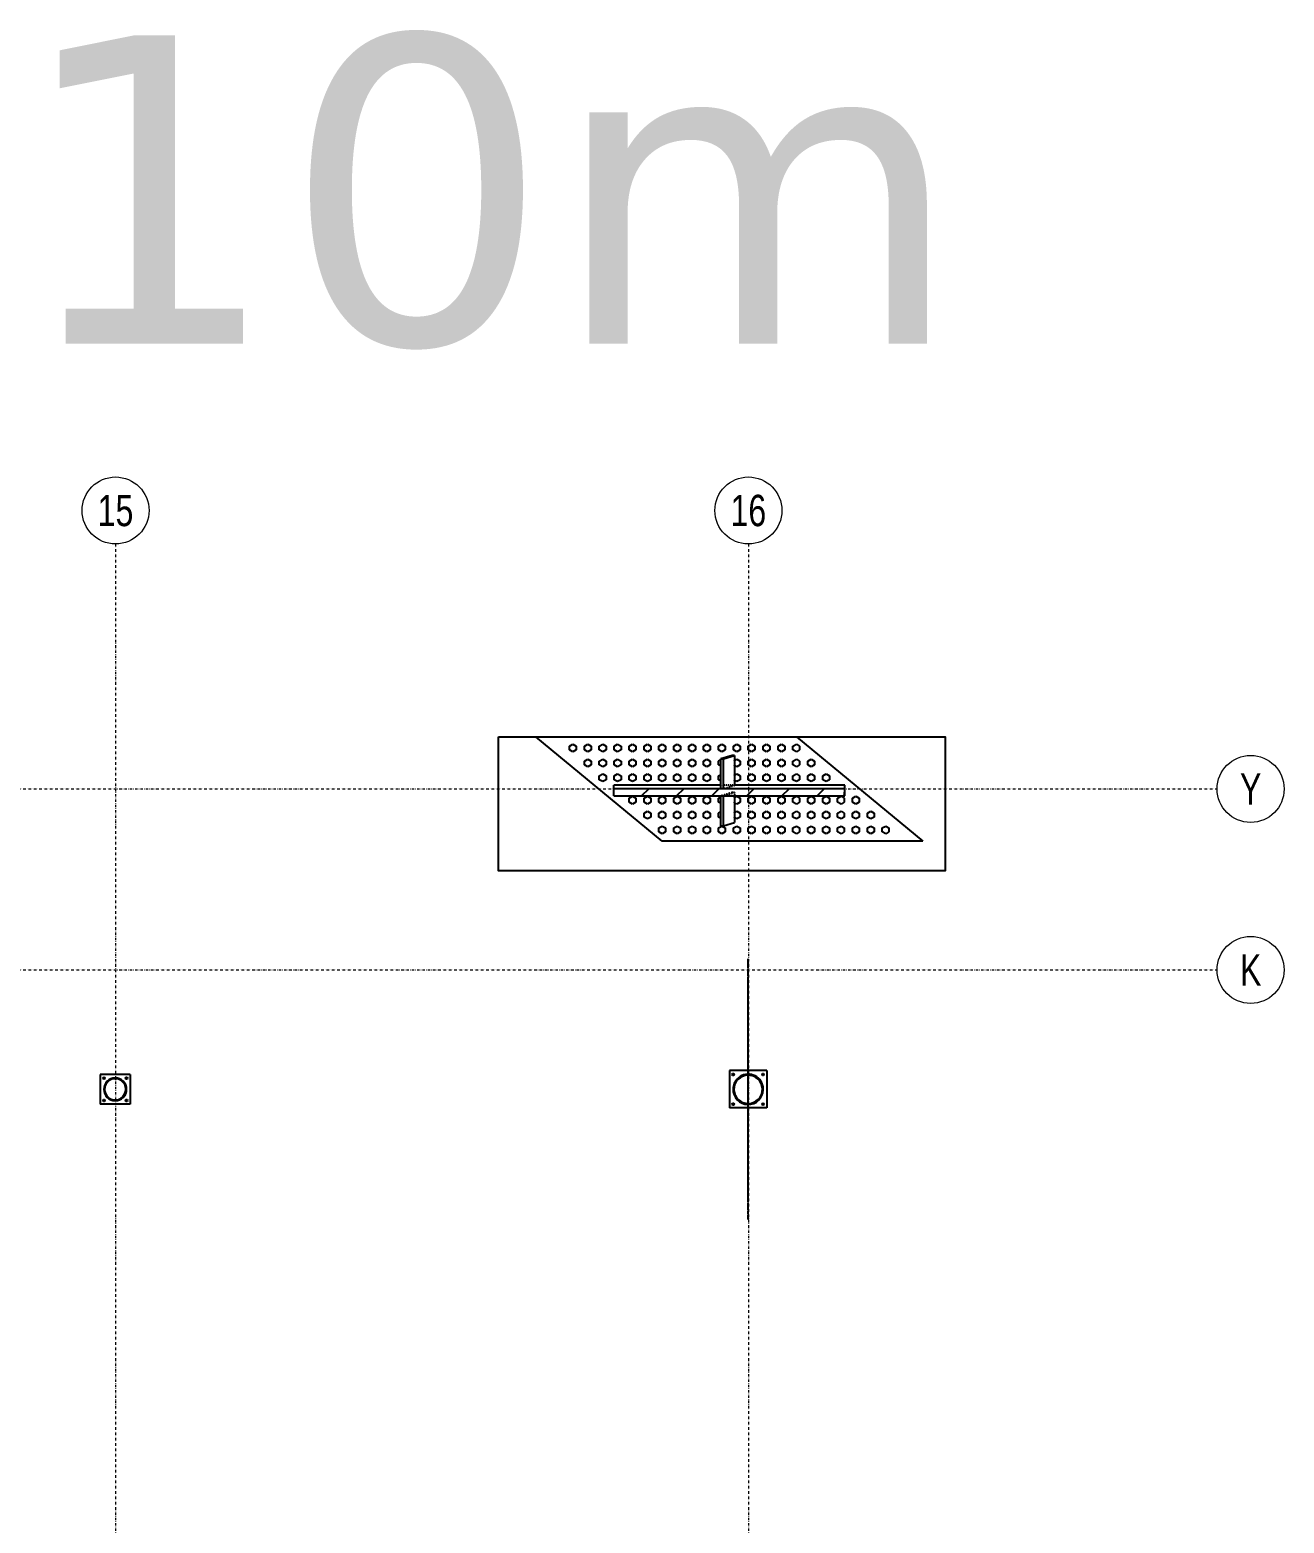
# Model space of a CAD drawing. Header units: millimetres. Extents: x 1541 to 289025, y -12015 to 47026.
# Drawn here: x 116902 to 118123, y -10231 to -8778 of the extents above; entities that cross this region are included whole.
import ezdxf
from ezdxf.enums import TextEntityAlignment as Align

# ---------------------------------------------------------------- set-up
doc = ezdxf.new("R2010")
doc.units = ezdxf.units.MM
doc.header["$LTSCALE"] = 0.1
for name, pattern in [('DASHDOTX2', [50.8, 25.4, -12.7, 0, -12.7]), ('DXK_LINE_DOT2', [3.9198, 1.9599, -1.9599]), ('DXK_LINE_DOT3', [5.9187, 2.979, -0.9799, 0.9799, -0.9799]), ('Grid Line', [3.33375, 1.905, -0.47625, 0.47625, -0.47625])]:
    doc.linetypes.add(name, pattern=pattern)
doc.layers.get('0').update_dxf_attribs({"color": 255})
doc.layers.add('E_EJES', color=8, linetype='Continuous', lineweight=9)
doc.layers.add('E_EJES-1', color=8, linetype='Grid Line', lineweight=9)
doc.layers.add('TEXTO GENRAL', color=3, linetype='Continuous')
doc.styles.add('Swis721 LtCn BT_1', font='swisscl.ttf', dxfattribs={"height": 0.42})
doc.styles.add('TEXTO GENERAL', font='verdana.ttf', dxfattribs={"height": 0.9})

# ---------------------------------------------------------------- blocks, each defined once
blk = doc.blocks.new('Grid - CNI_NOMBRE EJES-372759-_26_00m_LOC COLUMNAS Y MUROS PISO 7')
at = {"layer": 'E_EJES'}
blk.add_circle((0, 0), 0.003, dxfattribs=at)

msp = doc.modelspace()

# ---------------------------------------------------------------- hatches: boundary and pattern name
at = {"linetype": 'Continuous'}
h = msp.add_hatch(dxfattribs=at)
h.set_pattern_fill('', scale=7.611392, style=0, pattern_type=0)
h.set_pattern_definition([(45, (117470.564, -9516.221), (-17.088, 17.088), [])])
h.paths.add_polyline_path([(117695.3, -9516.2), (117470.6, -9516.2), (117470.6, -9523.5), (117694.8, -9523.5), (117695.3, -9518.3)])
h = msp.add_hatch(color=96, dxfattribs=at)
h.paths.add_polyline_path([(117616, -9809.1), (117615.8, -9806.5), (117615.1, -9804), (117614, -9801.7), (117612.6, -9799.6), (117610.7, -9797.8), (117608.6, -9796.3), (117606.3, -9795.2), (117603.8, -9794.6), (117601.3, -9794.3), (117598.7, -9794.6), (117596.2, -9795.2), (117593.9, -9796.3), (117591.8, -9797.8), (117590, -9799.6), (117588.5, -9801.7), (117587.5, -9804), (117586.8, -9806.5), (117586.6, -9809.1), (117586.8, -9811.6), (117587.5, -9814.1), (117588.5, -9816.4), (117590, -9818.5), (117591.8, -9820.3), (117593.9, -9821.8), (117596.2, -9822.9), (117598.7, -9823.5), (117601.3, -9823.8), (117603.8, -9823.5), (117606.3, -9822.9), (117608.6, -9821.8), (117610.7, -9820.3), (117612.6, -9818.5), (117614, -9816.4), (117615.1, -9814.1), (117615.8, -9811.6)])
h.paths.add_polyline_path([(117614.3, -9813.8), (117613.3, -9816), (117611.9, -9818), (117610.2, -9819.7), (117608.2, -9821), (117606, -9822.1), (117603.7, -9822.7), (117601.3, -9822.9), (117598.9, -9822.7), (117596.5, -9822.1), (117594.4, -9821), (117592.4, -9819.7), (117590.7, -9818), (117589.3, -9816), (117588.3, -9813.8), (117587.6, -9811.5), (117587.4, -9809.1), (117587.6, -9806.7), (117588.3, -9804.3), (117589.3, -9802.1), (117590.7, -9800.2), (117592.4, -9798.5), (117594.4, -9797.1), (117596.5, -9796), (117598.9, -9795.4), (117601.3, -9795.2), (117603.7, -9795.4), (117606, -9796), (117608.2, -9797.1), (117610.2, -9798.5), (117611.9, -9800.2), (117613.3, -9802.1), (117614.3, -9804.3), (117614.9, -9806.7), (117615.1, -9809.1), (117614.9, -9811.5)])
h = msp.add_hatch(color=96, dxfattribs=at)
h.paths.add_polyline_path([(116996.2, -9809.1), (116996, -9806.9), (116995.3, -9804.8), (116994.3, -9802.9), (116992.9, -9801.3), (116991.3, -9799.9), (116989.4, -9798.9), (116987.3, -9798.2), (116985.1, -9798), (116983, -9798.2), (116980.9, -9798.9), (116979, -9799.9), (116977.3, -9801.3), (116975.9, -9802.9), (116974.9, -9804.8), (116974.3, -9806.9), (116974.1, -9809.1), (116974.3, -9811.2), (116974.9, -9813.3), (116975.9, -9815.2), (116977.3, -9816.9), (116979, -9818.3), (116980.9, -9819.3), (116983, -9819.9), (116985.1, -9820.1), (116987.3, -9819.9), (116989.4, -9819.3), (116991.3, -9818.3), (116992.9, -9816.9), (116994.3, -9815.2), (116995.3, -9813.3), (116996, -9811.2)])
h.paths.add_polyline_path([(116994.7, -9813), (116993.7, -9814.8), (116992.4, -9816.4), (116990.9, -9817.7), (116989.1, -9818.6), (116987.1, -9819.2), (116985.1, -9819.4), (116983.1, -9819.2), (116981.2, -9818.6), (116979.4, -9817.7), (116977.8, -9816.4), (116976.5, -9814.8), (116975.6, -9813), (116975, -9811.1), (116974.8, -9809.1), (116975, -9807.1), (116975.6, -9805.1), (116976.5, -9803.3), (116977.8, -9801.8), (116979.4, -9800.5), (116981.2, -9799.5), (116983.1, -9798.9), (116985.1, -9798.7), (116987.1, -9798.9), (116989.1, -9799.5), (116990.9, -9800.5), (116992.4, -9801.8), (116993.7, -9803.3), (116994.7, -9805.1), (116995.3, -9807.1), (116995.4, -9809.1), (116995.3, -9811.1)])

# ---------------------------------------------------------------- linework, layer by layer
at = {"color": 2, "linetype": 'Continuous'}
for p, q in [((117517.7, -9567.5), (117394.5, -9466)), ((117394.5, -9466), (117648.2, -9466)), ((117648.2, -9466), (117771.4, -9567.5)), ((117585.7, -9484.1), (117574.8, -9487.3)), ((117574.8, -9516.4), (117574.8, -9487.3)), ((117574.8, -9487.3), (117577.2, -9487.3)), ((117577.2, -9487.3), (117587.9, -9484.1)), ((117577.2, -9516.4), (117577.2, -9487.3)), ((117587.9, -9484.1), (117585.7, -9484.1)), ((117587.9, -9484.1), (117587.9, -9513.1)), ((117470.6, -9516.2), (117470.6, -9513.1)), ((117574.8, -9513.1), (117470.6, -9513.1)), ((117470.6, -9523.5), (117470.6, -9516.2)), ((117470.6, -9516.2), (117695.3, -9516.2)), ((117574.8, -9516.4), (117577.2, -9516.4)), ((117695.3, -9513.1), (117587.9, -9513.1)), ((117694.8, -9523.5), (117695.3, -9518.3)), ((117695.3, -9516.2), (117695.3, -9513.1)), ((117695.3, -9518.3), (117695.3, -9516.2)), ((117695.3, -9523.5), (117695.3, -9518.3)), ((117470.6, -9523.5), (117694.8, -9523.5)), ((117574.8, -9523.5), (117577.2, -9523.4)), ((117574.8, -9552.6), (117574.8, -9523.5)), ((117577.2, -9552.5), (117577.2, -9523.4)), ((117587.9, -9523.5), (117587.9, -9549.3)), ((117694.8, -9523.5), (117695.3, -9523.5)), ((117577.2, -9552.5), (117587.9, -9549.3)), ((117574.8, -9552.6), (117577.2, -9552.5)), ((117771.4, -9567.5), (117517.7, -9567.5)), ((116999.6, -9794.6), (116970.6, -9794.6)), ((116970.6, -9794.6), (116970.6, -9823.6)), ((116999.6, -9794.6), (116999.6, -9823.6)), ((117619.4, -9790.9), (117583.2, -9790.9)), ((117583.2, -9790.9), (117583.2, -9827.2)), ((117619.4, -9790.9), (117619.4, -9827.2)), ((116999.6, -9823.6), (116970.6, -9823.6)), ((117619.4, -9827.2), (117583.2, -9827.2))]:
    msp.add_line(p, q, dxfattribs=at)
at = {"color": 7, "linetype": 'DXK_LINE_DOT2'}
for p, q in [((117394.5, -9466), (117648.2, -9466)), ((117587.9, -9513.1), (117574.8, -9513.1)), ((117585.7, -9520.2), (117574.8, -9523.5)), ((117577.2, -9516.4), (117587.9, -9513.2)), ((117577.2, -9523.4), (117587.9, -9520.2)), ((117587.9, -9520.2), (117585.7, -9520.2)), ((117587.9, -9513.1), (117587.9, -9513.2)), ((117587.9, -9520.2), (117587.9, -9523.5))]:
    msp.add_line(p, q, dxfattribs=at)
at = {"color": 7, "linetype": 'Continuous'}
for p, q in [((117427.4, -9475), (117430.7, -9473.1)), ((117427.4, -9478.7), (117427.4, -9475)), ((117430.7, -9473.1), (117434, -9475)), ((117434, -9475), (117434, -9478.7)), ((117441.9, -9475), (117445.2, -9473.1)), ((117441.9, -9478.7), (117441.9, -9475)), ((117445.2, -9473.1), (117448.5, -9475)), ((117448.5, -9475), (117448.5, -9478.7)), ((117456.4, -9475), (117459.7, -9473.1)), ((117456.4, -9478.7), (117456.4, -9475)), ((117459.7, -9473.1), (117463, -9475)), ((117463, -9475), (117463, -9478.7)), ((117470.9, -9475), (117474.2, -9473.1)), ((117470.9, -9478.7), (117470.9, -9475)), ((117474.2, -9473.1), (117477.5, -9475)), ((117477.5, -9475), (117477.5, -9478.7)), ((117485.4, -9475), (117488.7, -9473.1)), ((117485.4, -9478.7), (117485.4, -9475)), ((117488.7, -9473.1), (117491.9, -9475)), ((117491.9, -9475), (117491.9, -9478.7)), ((117499.9, -9475), (117503.2, -9473.1)), ((117499.9, -9478.7), (117499.9, -9475)), ((117503.2, -9473.1), (117506.4, -9475)), ((117506.4, -9475), (117506.4, -9478.7)), ((117514.4, -9475), (117517.7, -9473.1)), ((117514.4, -9478.7), (117514.4, -9475)), ((117517.7, -9473.1), (117520.9, -9475)), ((117520.9, -9475), (117520.9, -9478.7)), ((117528.9, -9475), (117532.2, -9473.1)), ((117528.9, -9478.7), (117528.9, -9475)), ((117532.2, -9473.1), (117535.4, -9475)), ((117535.4, -9475), (117535.4, -9478.7)), ((117543.4, -9475), (117546.7, -9473.1)), ((117543.4, -9478.7), (117543.4, -9475)), ((117546.7, -9473.1), (117549.9, -9475)), ((117549.9, -9475), (117549.9, -9478.7)), ((117557.9, -9475), (117561.2, -9473.1)), ((117557.9, -9478.7), (117557.9, -9475)), ((117561.2, -9473.1), (117564.4, -9475)), ((117564.4, -9475), (117564.4, -9478.7)), ((117572.4, -9475), (117575.7, -9473.1)), ((117572.4, -9478.7), (117572.4, -9475)), ((117575.7, -9473.1), (117578.9, -9475)), ((117578.9, -9475), (117578.9, -9478.7)), ((117586.9, -9475), (117590.2, -9473.1)), ((117586.9, -9478.7), (117586.9, -9475)), ((117590.2, -9473.1), (117593.4, -9475)), ((117593.4, -9475), (117593.4, -9478.7)), ((117601.4, -9475), (117604.7, -9473.1)), ((117601.4, -9478.7), (117601.4, -9475)), ((117604.7, -9473.1), (117607.9, -9475)), ((117607.9, -9475), (117607.9, -9478.7)), ((117615.9, -9475), (117619.2, -9473.1)), ((117615.9, -9478.7), (117615.9, -9475)), ((117619.2, -9473.1), (117622.4, -9475)), ((117622.4, -9475), (117622.4, -9478.7)), ((117630.4, -9475), (117633.7, -9473.1)), ((117630.4, -9478.7), (117630.4, -9475)), ((117633.7, -9473.1), (117636.9, -9475)), ((117636.9, -9475), (117636.9, -9478.7)), ((117644.9, -9475), (117648.2, -9473.1)), ((117644.9, -9478.7), (117644.9, -9475)), ((117648.2, -9473.1), (117651.4, -9475)), ((117651.4, -9475), (117651.4, -9478.7)), ((117430.7, -9480.6), (117427.4, -9478.7)), ((117434, -9478.7), (117430.7, -9480.6)), ((117445.2, -9480.6), (117441.9, -9478.7)), ((117441.9, -9489.5), (117445.2, -9487.6)), ((117441.9, -9493.2), (117441.9, -9489.5)), ((117448.5, -9478.7), (117445.2, -9480.6)), ((117445.2, -9487.6), (117448.5, -9489.5)), ((117448.5, -9489.5), (117448.5, -9493.2)), ((117459.7, -9480.6), (117456.4, -9478.7)), ((117456.4, -9489.5), (117459.7, -9487.6)), ((117456.4, -9493.2), (117456.4, -9489.5)), ((117463, -9478.7), (117459.7, -9480.6)), ((117459.7, -9487.6), (117463, -9489.5)), ((117463, -9489.5), (117463, -9493.2)), ((117474.2, -9480.6), (117470.9, -9478.7)), ((117470.9, -9489.5), (117474.2, -9487.6)), ((117470.9, -9493.2), (117470.9, -9489.5)), ((117477.5, -9478.7), (117474.2, -9480.6)), ((117474.2, -9487.6), (117477.5, -9489.5)), ((117477.5, -9489.5), (117477.5, -9493.2)), ((117488.7, -9480.6), (117485.4, -9478.7)), ((117485.4, -9489.5), (117488.7, -9487.6)), ((117485.4, -9493.2), (117485.4, -9489.5)), ((117491.9, -9478.7), (117488.7, -9480.6)), ((117488.7, -9487.6), (117491.9, -9489.5)), ((117491.9, -9489.5), (117491.9, -9493.2)), ((117503.2, -9480.6), (117499.9, -9478.7)), ((117499.9, -9489.5), (117503.2, -9487.6)), ((117499.9, -9493.2), (117499.9, -9489.5)), ((117506.4, -9478.7), (117503.2, -9480.6)), ((117503.2, -9487.6), (117506.4, -9489.5)), ((117506.4, -9489.5), (117506.4, -9493.2)), ((117517.7, -9480.6), (117514.4, -9478.7)), ((117514.4, -9489.5), (117517.7, -9487.6)), ((117514.4, -9493.2), (117514.4, -9489.5)), ((117520.9, -9478.7), (117517.7, -9480.6)), ((117517.7, -9487.6), (117520.9, -9489.5)), ((117520.9, -9489.5), (117520.9, -9493.2)), ((117532.2, -9480.6), (117528.9, -9478.7)), ((117528.9, -9489.5), (117532.2, -9487.6)), ((117528.9, -9493.2), (117528.9, -9489.5)), ((117535.4, -9478.7), (117532.2, -9480.6)), ((117532.2, -9487.6), (117535.4, -9489.5)), ((117535.4, -9489.5), (117535.4, -9493.2)), ((117546.7, -9480.6), (117543.4, -9478.7)), ((117543.4, -9489.5), (117546.7, -9487.6)), ((117543.4, -9493.2), (117543.4, -9489.5)), ((117549.9, -9478.7), (117546.7, -9480.6)), ((117546.7, -9487.6), (117549.9, -9489.5)), ((117549.9, -9489.5), (117549.9, -9493.2)), ((117561.2, -9480.6), (117557.9, -9478.7)), ((117557.9, -9489.5), (117561.2, -9487.6)), ((117557.9, -9493.2), (117557.9, -9489.5)), ((117564.4, -9478.7), (117561.2, -9480.6)), ((117561.2, -9487.6), (117564.4, -9489.5)), ((117564.4, -9489.5), (117564.4, -9493.2)), ((117575.7, -9480.6), (117572.4, -9478.7)), ((117572.4, -9489.5), (117574.8, -9488.1)), ((117572.4, -9493.2), (117572.4, -9489.5)), ((117578.9, -9478.7), (117575.7, -9480.6)), ((117590.2, -9480.6), (117586.9, -9478.7)), ((117587.3, -9489.2), (117590.2, -9487.6)), ((117593.4, -9478.7), (117590.2, -9480.6)), ((117590.2, -9487.6), (117593.4, -9489.5)), ((117593.4, -9489.5), (117593.4, -9493.2)), ((117604.7, -9480.6), (117601.4, -9478.7)), ((117601.4, -9489.5), (117604.7, -9487.6)), ((117601.4, -9493.2), (117601.4, -9489.5)), ((117607.9, -9478.7), (117604.7, -9480.6)), ((117604.7, -9487.6), (117607.9, -9489.5)), ((117607.9, -9489.5), (117607.9, -9493.2)), ((117619.2, -9480.6), (117615.9, -9478.7)), ((117615.9, -9489.5), (117619.2, -9487.6)), ((117615.9, -9493.2), (117615.9, -9489.5)), ((117622.4, -9478.7), (117619.2, -9480.6)), ((117619.2, -9487.6), (117622.4, -9489.5)), ((117622.4, -9489.5), (117622.4, -9493.2)), ((117633.7, -9480.6), (117630.4, -9478.7)), ((117630.4, -9489.5), (117633.7, -9487.6)), ((117630.4, -9493.2), (117630.4, -9489.5)), ((117636.9, -9478.7), (117633.7, -9480.6)), ((117633.7, -9487.6), (117636.9, -9489.5)), ((117636.9, -9489.5), (117636.9, -9493.2)), ((117648.2, -9480.6), (117644.9, -9478.7)), ((117644.9, -9489.5), (117648.2, -9487.6)), ((117644.9, -9493.2), (117644.9, -9489.5)), ((117651.4, -9478.7), (117648.2, -9480.6)), ((117648.2, -9487.6), (117651.4, -9489.5)), ((117651.4, -9489.5), (117651.4, -9493.2)), ((117659.4, -9489.5), (117662.7, -9487.6)), ((117659.4, -9493.2), (117659.4, -9489.5)), ((117662.7, -9487.6), (117665.9, -9489.5)), ((117665.9, -9489.5), (117665.9, -9493.2)), ((117445.2, -9495.1), (117441.9, -9493.2)), ((117448.5, -9493.2), (117445.2, -9495.1)), ((117459.7, -9495.1), (117456.4, -9493.2)), ((117456.4, -9504), (117459.7, -9502.1)), ((117456.4, -9507.7), (117456.4, -9504)), ((117463, -9493.2), (117459.7, -9495.1)), ((117459.7, -9502.1), (117463, -9504)), ((117463, -9504), (117463, -9507.7)), ((117474.2, -9495.1), (117470.9, -9493.2)), ((117470.9, -9504), (117474.2, -9502.1)), ((117470.9, -9507.7), (117470.9, -9504)), ((117477.5, -9493.2), (117474.2, -9495.1)), ((117474.2, -9502.1), (117477.5, -9504)), ((117477.5, -9504), (117477.5, -9507.7)), ((117488.7, -9495.1), (117485.4, -9493.2)), ((117485.4, -9504), (117488.7, -9502.1)), ((117485.4, -9507.7), (117485.4, -9504)), ((117491.9, -9493.2), (117488.7, -9495.1)), ((117488.7, -9502.1), (117491.9, -9504)), ((117491.9, -9504), (117491.9, -9507.7)), ((117503.2, -9495.1), (117499.9, -9493.2)), ((117499.9, -9504), (117503.2, -9502.1)), ((117499.9, -9507.7), (117499.9, -9504)), ((117506.4, -9493.2), (117503.2, -9495.1)), ((117503.2, -9502.1), (117506.4, -9504)), ((117506.4, -9504), (117506.4, -9507.7)), ((117517.7, -9495.1), (117514.4, -9493.2)), ((117514.4, -9504), (117517.7, -9502.1)), ((117514.4, -9507.7), (117514.4, -9504)), ((117520.9, -9493.2), (117517.7, -9495.1)), ((117517.7, -9502.1), (117520.9, -9504)), ((117520.9, -9504), (117520.9, -9507.7)), ((117532.2, -9495.1), (117528.9, -9493.2)), ((117528.9, -9504), (117532.2, -9502.1)), ((117528.9, -9507.7), (117528.9, -9504)), ((117535.4, -9493.2), (117532.2, -9495.1)), ((117532.2, -9502.1), (117535.4, -9504)), ((117535.4, -9504), (117535.4, -9507.7)), ((117546.7, -9495.1), (117543.4, -9493.2)), ((117543.4, -9504), (117546.7, -9502.1)), ((117543.4, -9507.7), (117543.4, -9504)), ((117549.9, -9493.2), (117546.7, -9495.1)), ((117546.7, -9502.1), (117549.9, -9504)), ((117549.9, -9504), (117549.9, -9507.7)), ((117561.2, -9495.1), (117557.9, -9493.2)), ((117557.9, -9504), (117561.2, -9502.1)), ((117557.9, -9507.7), (117557.9, -9504)), ((117564.4, -9493.2), (117561.2, -9495.1)), ((117561.2, -9502.1), (117564.4, -9504)), ((117564.4, -9504), (117564.4, -9507.7)), ((117574.8, -9494.6), (117572.4, -9493.2)), ((117572.4, -9504), (117574.8, -9502.6)), ((117572.4, -9507.7), (117572.4, -9504)), ((117590.2, -9495.1), (117587.3, -9493.5)), ((117587.3, -9503.7), (117590.2, -9502.1)), ((117593.4, -9493.2), (117590.2, -9495.1)), ((117590.2, -9502.1), (117593.4, -9504)), ((117593.4, -9504), (117593.4, -9507.7)), ((117604.7, -9495.1), (117601.4, -9493.2)), ((117601.4, -9504), (117604.7, -9502.1)), ((117601.4, -9507.7), (117601.4, -9504)), ((117607.9, -9493.2), (117604.7, -9495.1)), ((117604.7, -9502.1), (117607.9, -9504)), ((117607.9, -9504), (117607.9, -9507.7)), ((117619.2, -9495.1), (117615.9, -9493.2)), ((117615.9, -9504), (117619.2, -9502.1)), ((117615.9, -9507.7), (117615.9, -9504)), ((117622.4, -9493.2), (117619.2, -9495.1)), ((117619.2, -9502.1), (117622.4, -9504)), ((117622.4, -9504), (117622.4, -9507.7)), ((117633.7, -9495.1), (117630.4, -9493.2)), ((117630.4, -9504), (117633.7, -9502.1)), ((117630.4, -9507.7), (117630.4, -9504)), ((117636.9, -9493.2), (117633.7, -9495.1)), ((117633.7, -9502.1), (117636.9, -9504)), ((117636.9, -9504), (117636.9, -9507.7)), ((117648.2, -9495.1), (117644.9, -9493.2)), ((117644.9, -9504), (117648.2, -9502.1)), ((117644.9, -9507.7), (117644.9, -9504)), ((117651.4, -9493.2), (117648.2, -9495.1)), ((117648.2, -9502.1), (117651.4, -9504)), ((117651.4, -9504), (117651.4, -9507.7)), ((117662.7, -9495.1), (117659.4, -9493.2)), ((117659.4, -9504), (117662.7, -9502.1)), ((117659.4, -9507.7), (117659.4, -9504)), ((117665.9, -9493.2), (117662.7, -9495.1)), ((117662.7, -9502.1), (117665.9, -9504)), ((117665.9, -9504), (117665.9, -9507.7)), ((117673.9, -9504), (117677.2, -9502.1)), ((117673.9, -9507.7), (117673.9, -9504)), ((117677.2, -9502.1), (117680.4, -9504)), ((117680.4, -9504), (117680.4, -9507.7)), ((117459.7, -9509.6), (117456.4, -9507.7)), ((117463, -9507.7), (117459.7, -9509.6)), ((117474.2, -9509.6), (117470.9, -9507.7)), ((117477.5, -9507.7), (117474.2, -9509.6)), ((117488.7, -9509.6), (117485.4, -9507.7)), ((117491.9, -9507.7), (117488.7, -9509.6)), ((117503.2, -9509.6), (117499.9, -9507.7)), ((117506.4, -9507.7), (117503.2, -9509.6)), ((117517.7, -9509.6), (117514.4, -9507.7)), ((117520.9, -9507.7), (117517.7, -9509.6)), ((117532.2, -9509.6), (117528.9, -9507.7)), ((117535.4, -9507.7), (117532.2, -9509.6)), ((117546.7, -9509.6), (117543.4, -9507.7)), ((117549.9, -9507.7), (117546.7, -9509.6)), ((117561.2, -9509.6), (117557.9, -9507.7)), ((117564.4, -9507.7), (117561.2, -9509.6)), ((117574.8, -9509.1), (117572.4, -9507.7)), ((117590.2, -9509.6), (117587.3, -9508)), ((117593.4, -9507.7), (117590.2, -9509.6)), ((117604.7, -9509.6), (117601.4, -9507.7)), ((117607.9, -9507.7), (117604.7, -9509.6)), ((117619.2, -9509.6), (117615.9, -9507.7)), ((117622.4, -9507.7), (117619.2, -9509.6)), ((117633.7, -9509.6), (117630.4, -9507.7)), ((117636.9, -9507.7), (117633.7, -9509.6)), ((117648.2, -9509.6), (117644.9, -9507.7)), ((117651.4, -9507.7), (117648.2, -9509.6)), ((117662.7, -9509.6), (117659.4, -9507.7)), ((117665.9, -9507.7), (117662.7, -9509.6)), ((117677.2, -9509.6), (117673.9, -9507.7)), ((117680.4, -9507.7), (117677.2, -9509.6)), ((117485.4, -9525.7), (117488.7, -9523.8)), ((117485.4, -9529.5), (117485.4, -9525.7)), ((117488.7, -9531.4), (117485.4, -9529.5)), ((117488.7, -9523.8), (117491.9, -9525.7)), ((117491.9, -9529.5), (117488.7, -9531.4)), ((117491.9, -9525.7), (117491.9, -9529.5)), ((117499.9, -9525.7), (117503.2, -9523.8)), ((117499.9, -9529.5), (117499.9, -9525.7)), ((117503.2, -9531.4), (117499.9, -9529.5)), ((117503.2, -9523.8), (117506.4, -9525.7)), ((117506.4, -9529.5), (117503.2, -9531.4)), ((117506.4, -9525.7), (117506.4, -9529.5)), ((117514.4, -9525.7), (117517.7, -9523.8)), ((117514.4, -9529.5), (117514.4, -9525.7)), ((117517.7, -9531.4), (117514.4, -9529.5)), ((117517.7, -9523.8), (117520.9, -9525.7)), ((117520.9, -9529.5), (117517.7, -9531.4)), ((117520.9, -9525.7), (117520.9, -9529.5)), ((117528.9, -9525.7), (117532.2, -9523.8)), ((117528.9, -9529.5), (117528.9, -9525.7)), ((117532.2, -9531.4), (117528.9, -9529.5)), ((117532.2, -9523.8), (117535.4, -9525.7)), ((117535.4, -9529.5), (117532.2, -9531.4)), ((117535.4, -9525.7), (117535.4, -9529.5)), ((117543.4, -9525.7), (117546.7, -9523.8)), ((117543.4, -9529.5), (117543.4, -9525.7)), ((117546.7, -9531.4), (117543.4, -9529.5)), ((117546.7, -9523.8), (117549.9, -9525.7)), ((117549.9, -9529.5), (117546.7, -9531.4)), ((117549.9, -9525.7), (117549.9, -9529.5)), ((117557.9, -9525.7), (117561.2, -9523.8)), ((117557.9, -9529.5), (117557.9, -9525.7)), ((117561.2, -9531.4), (117557.9, -9529.5)), ((117561.2, -9523.8), (117564.4, -9525.7)), ((117564.4, -9529.5), (117561.2, -9531.4)), ((117564.4, -9525.7), (117564.4, -9529.5)), ((117572.4, -9525.7), (117574.8, -9524.3)), ((117572.4, -9529.5), (117572.4, -9525.7)), ((117574.8, -9530.8), (117572.4, -9529.5)), ((117587.3, -9525.5), (117590.2, -9523.8)), ((117590.2, -9531.4), (117587.3, -9529.7)), ((117590.2, -9523.8), (117593.4, -9525.7)), ((117593.4, -9529.5), (117590.2, -9531.4)), ((117593.4, -9525.7), (117593.4, -9529.5)), ((117601.4, -9525.7), (117604.7, -9523.8)), ((117601.4, -9529.5), (117601.4, -9525.7)), ((117604.7, -9531.4), (117601.4, -9529.5)), ((117604.7, -9523.8), (117607.9, -9525.7)), ((117607.9, -9529.5), (117604.7, -9531.4)), ((117607.9, -9525.7), (117607.9, -9529.5)), ((117615.9, -9525.7), (117619.2, -9523.8)), ((117615.9, -9529.5), (117615.9, -9525.7)), ((117619.2, -9531.4), (117615.9, -9529.5)), ((117619.2, -9523.8), (117622.4, -9525.7)), ((117622.4, -9529.5), (117619.2, -9531.4)), ((117622.4, -9525.7), (117622.4, -9529.5)), ((117630.4, -9525.7), (117633.7, -9523.8)), ((117630.4, -9529.5), (117630.4, -9525.7)), ((117633.7, -9531.4), (117630.4, -9529.5)), ((117633.7, -9523.8), (117636.9, -9525.7)), ((117636.9, -9529.5), (117633.7, -9531.4)), ((117636.9, -9525.7), (117636.9, -9529.5)), ((117644.9, -9525.7), (117648.2, -9523.8)), ((117644.9, -9529.5), (117644.9, -9525.7)), ((117648.2, -9531.4), (117644.9, -9529.5)), ((117648.2, -9523.8), (117651.4, -9525.7)), ((117651.4, -9529.5), (117648.2, -9531.4)), ((117651.4, -9525.7), (117651.4, -9529.5)), ((117659.4, -9525.7), (117662.7, -9523.8)), ((117659.4, -9529.5), (117659.4, -9525.7)), ((117662.7, -9531.4), (117659.4, -9529.5)), ((117662.7, -9523.8), (117665.9, -9525.7)), ((117665.9, -9529.5), (117662.7, -9531.4)), ((117665.9, -9525.7), (117665.9, -9529.5)), ((117673.9, -9525.7), (117677.2, -9523.8)), ((117673.9, -9529.5), (117673.9, -9525.7)), ((117677.2, -9531.4), (117673.9, -9529.5)), ((117677.2, -9523.8), (117680.4, -9525.7)), ((117680.4, -9529.5), (117677.2, -9531.4)), ((117680.4, -9525.7), (117680.4, -9529.5)), ((117688.4, -9525.7), (117691.7, -9523.8)), ((117688.4, -9529.5), (117688.4, -9525.7)), ((117691.7, -9531.4), (117688.4, -9529.5)), ((117691.7, -9523.8), (117694.9, -9525.7)), ((117694.9, -9529.5), (117691.7, -9531.4)), ((117694.9, -9525.7), (117694.9, -9529.5)), ((117702.9, -9525.7), (117706.2, -9523.8)), ((117702.9, -9529.5), (117702.9, -9525.7)), ((117706.2, -9531.4), (117702.9, -9529.5)), ((117706.2, -9523.8), (117709.4, -9525.7)), ((117709.4, -9529.5), (117706.2, -9531.4)), ((117709.4, -9525.7), (117709.4, -9529.5)), ((117499.9, -9540.2), (117503.2, -9538.3)), ((117499.9, -9544), (117499.9, -9540.2)), ((117503.2, -9545.9), (117499.9, -9544)), ((117503.2, -9538.3), (117506.4, -9540.2)), ((117506.4, -9544), (117503.2, -9545.9)), ((117506.4, -9540.2), (117506.4, -9544)), ((117514.4, -9540.2), (117517.7, -9538.3)), ((117514.4, -9544), (117514.4, -9540.2)), ((117517.7, -9545.9), (117514.4, -9544)), ((117517.7, -9538.3), (117520.9, -9540.2)), ((117520.9, -9544), (117517.7, -9545.9)), ((117520.9, -9540.2), (117520.9, -9544)), ((117528.9, -9540.2), (117532.2, -9538.3)), ((117528.9, -9544), (117528.9, -9540.2)), ((117532.2, -9545.9), (117528.9, -9544)), ((117532.2, -9538.3), (117535.4, -9540.2)), ((117535.4, -9544), (117532.2, -9545.9)), ((117535.4, -9540.2), (117535.4, -9544)), ((117543.4, -9540.2), (117546.7, -9538.3)), ((117543.4, -9544), (117543.4, -9540.2)), ((117546.7, -9545.9), (117543.4, -9544)), ((117546.7, -9538.3), (117549.9, -9540.2)), ((117549.9, -9544), (117546.7, -9545.9)), ((117549.9, -9540.2), (117549.9, -9544)), ((117557.9, -9540.2), (117561.2, -9538.3)), ((117557.9, -9544), (117557.9, -9540.2)), ((117561.2, -9545.9), (117557.9, -9544)), ((117561.2, -9538.3), (117564.4, -9540.2)), ((117564.4, -9544), (117561.2, -9545.9)), ((117564.4, -9540.2), (117564.4, -9544)), ((117572.4, -9540.2), (117574.8, -9538.8)), ((117572.4, -9544), (117572.4, -9540.2)), ((117574.8, -9545.3), (117572.4, -9544)), ((117587.3, -9540), (117590.2, -9538.3)), ((117590.2, -9545.9), (117587.3, -9544.2)), ((117590.2, -9538.3), (117593.4, -9540.2)), ((117593.4, -9544), (117590.2, -9545.9)), ((117593.4, -9540.2), (117593.4, -9544)), ((117601.4, -9540.2), (117604.7, -9538.3)), ((117601.4, -9544), (117601.4, -9540.2)), ((117604.7, -9545.9), (117601.4, -9544)), ((117604.7, -9538.3), (117607.9, -9540.2)), ((117607.9, -9544), (117604.7, -9545.9)), ((117607.9, -9540.2), (117607.9, -9544)), ((117615.9, -9540.2), (117619.2, -9538.3)), ((117615.9, -9544), (117615.9, -9540.2)), ((117619.2, -9545.9), (117615.9, -9544)), ((117619.2, -9538.3), (117622.4, -9540.2)), ((117622.4, -9544), (117619.2, -9545.9)), ((117622.4, -9540.2), (117622.4, -9544)), ((117630.4, -9540.2), (117633.7, -9538.3)), ((117630.4, -9544), (117630.4, -9540.2)), ((117633.7, -9545.9), (117630.4, -9544)), ((117633.7, -9538.3), (117636.9, -9540.2)), ((117636.9, -9544), (117633.7, -9545.9)), ((117636.9, -9540.2), (117636.9, -9544)), ((117644.9, -9540.2), (117648.2, -9538.3)), ((117644.9, -9544), (117644.9, -9540.2)), ((117648.2, -9545.9), (117644.9, -9544)), ((117648.2, -9538.3), (117651.4, -9540.2)), ((117651.4, -9544), (117648.2, -9545.9)), ((117651.4, -9540.2), (117651.4, -9544)), ((117659.4, -9540.2), (117662.7, -9538.3)), ((117659.4, -9544), (117659.4, -9540.2)), ((117662.7, -9545.9), (117659.4, -9544)), ((117662.7, -9538.3), (117665.9, -9540.2)), ((117665.9, -9544), (117662.7, -9545.9)), ((117665.9, -9540.2), (117665.9, -9544)), ((117673.9, -9540.2), (117677.2, -9538.3)), ((117673.9, -9544), (117673.9, -9540.2)), ((117677.2, -9545.9), (117673.9, -9544)), ((117677.2, -9538.3), (117680.4, -9540.2)), ((117680.4, -9544), (117677.2, -9545.9)), ((117680.4, -9540.2), (117680.4, -9544)), ((117688.4, -9540.2), (117691.7, -9538.3)), ((117688.4, -9544), (117688.4, -9540.2)), ((117691.7, -9545.9), (117688.4, -9544)), ((117691.7, -9538.3), (117694.9, -9540.2)), ((117694.9, -9544), (117691.7, -9545.9)), ((117694.9, -9540.2), (117694.9, -9544)), ((117702.9, -9540.2), (117706.2, -9538.3)), ((117702.9, -9544), (117702.9, -9540.2)), ((117706.2, -9545.9), (117702.9, -9544)), ((117706.2, -9538.3), (117709.4, -9540.2)), ((117709.4, -9544), (117706.2, -9545.9)), ((117709.4, -9540.2), (117709.4, -9544)), ((117717.4, -9540.2), (117720.7, -9538.3)), ((117717.4, -9544), (117717.4, -9540.2)), ((117720.7, -9545.9), (117717.4, -9544)), ((117720.7, -9538.3), (117723.9, -9540.2)), ((117723.9, -9544), (117720.7, -9545.9)), ((117723.9, -9540.2), (117723.9, -9544)), ((117514.4, -9554.7), (117517.7, -9552.8)), ((117514.4, -9558.5), (117514.4, -9554.7)), ((117517.7, -9560.3), (117514.4, -9558.5)), ((117517.7, -9552.8), (117520.9, -9554.7)), ((117520.9, -9558.5), (117517.7, -9560.3)), ((117520.9, -9554.7), (117520.9, -9558.5)), ((117528.9, -9554.7), (117532.2, -9552.8)), ((117528.9, -9558.5), (117528.9, -9554.7)), ((117532.2, -9560.3), (117528.9, -9558.5)), ((117532.2, -9552.8), (117535.4, -9554.7)), ((117535.4, -9558.5), (117532.2, -9560.3)), ((117535.4, -9554.7), (117535.4, -9558.5)), ((117543.4, -9554.7), (117546.7, -9552.8)), ((117543.4, -9558.5), (117543.4, -9554.7)), ((117546.7, -9560.3), (117543.4, -9558.5)), ((117546.7, -9552.8), (117549.9, -9554.7)), ((117549.9, -9558.5), (117546.7, -9560.3)), ((117549.9, -9554.7), (117549.9, -9558.5)), ((117557.9, -9554.7), (117561.2, -9552.8)), ((117557.9, -9558.5), (117557.9, -9554.7)), ((117561.2, -9560.3), (117557.9, -9558.5)), ((117561.2, -9552.8), (117564.4, -9554.7)), ((117564.4, -9558.5), (117561.2, -9560.3)), ((117564.4, -9554.7), (117564.4, -9558.5)), ((117572.4, -9554.7), (117575.7, -9552.8)), ((117572.4, -9558.5), (117572.4, -9554.7)), ((117575.7, -9560.3), (117572.4, -9558.5)), ((117575.7, -9552.8), (117578.9, -9554.7)), ((117578.9, -9558.5), (117575.7, -9560.3)), ((117578.9, -9554.7), (117578.9, -9558.5)), ((117586.9, -9554.7), (117590.2, -9552.8)), ((117586.9, -9558.5), (117586.9, -9554.7)), ((117590.2, -9560.3), (117586.9, -9558.5)), ((117590.2, -9552.8), (117593.4, -9554.7)), ((117593.4, -9558.5), (117590.2, -9560.3)), ((117593.4, -9554.7), (117593.4, -9558.5)), ((117601.4, -9554.7), (117604.7, -9552.8)), ((117601.4, -9558.5), (117601.4, -9554.7)), ((117604.7, -9560.3), (117601.4, -9558.5)), ((117604.7, -9552.8), (117607.9, -9554.7)), ((117607.9, -9558.5), (117604.7, -9560.3)), ((117607.9, -9554.7), (117607.9, -9558.5)), ((117615.9, -9554.7), (117619.2, -9552.8)), ((117615.9, -9558.5), (117615.9, -9554.7)), ((117619.2, -9560.3), (117615.9, -9558.5)), ((117619.2, -9552.8), (117622.4, -9554.7)), ((117622.4, -9558.5), (117619.2, -9560.3)), ((117622.4, -9554.7), (117622.4, -9558.5)), ((117630.4, -9554.7), (117633.7, -9552.8)), ((117630.4, -9558.5), (117630.4, -9554.7)), ((117633.7, -9560.3), (117630.4, -9558.5)), ((117633.7, -9552.8), (117636.9, -9554.7)), ((117636.9, -9558.5), (117633.7, -9560.3)), ((117636.9, -9554.7), (117636.9, -9558.5)), ((117644.9, -9554.7), (117648.2, -9552.8)), ((117644.9, -9558.5), (117644.9, -9554.7)), ((117648.2, -9560.3), (117644.9, -9558.5)), ((117648.2, -9552.8), (117651.4, -9554.7)), ((117651.4, -9558.5), (117648.2, -9560.3)), ((117651.4, -9554.7), (117651.4, -9558.5)), ((117659.4, -9554.7), (117662.7, -9552.8)), ((117659.4, -9558.5), (117659.4, -9554.7)), ((117662.7, -9560.3), (117659.4, -9558.5)), ((117662.7, -9552.8), (117665.9, -9554.7)), ((117665.9, -9558.5), (117662.7, -9560.3)), ((117665.9, -9554.7), (117665.9, -9558.5)), ((117673.9, -9554.7), (117677.2, -9552.8)), ((117673.9, -9558.5), (117673.9, -9554.7)), ((117677.2, -9560.3), (117673.9, -9558.5)), ((117677.2, -9552.8), (117680.4, -9554.7)), ((117680.4, -9558.5), (117677.2, -9560.3)), ((117680.4, -9554.7), (117680.4, -9558.5)), ((117688.4, -9554.7), (117691.7, -9552.8)), ((117688.4, -9558.5), (117688.4, -9554.7)), ((117691.7, -9560.3), (117688.4, -9558.5)), ((117691.7, -9552.8), (117694.9, -9554.7)), ((117694.9, -9558.5), (117691.7, -9560.3)), ((117694.9, -9554.7), (117694.9, -9558.5)), ((117702.9, -9554.7), (117706.2, -9552.8)), ((117702.9, -9558.5), (117702.9, -9554.7)), ((117706.2, -9560.3), (117702.9, -9558.5)), ((117706.2, -9552.8), (117709.4, -9554.7)), ((117709.4, -9558.5), (117706.2, -9560.3)), ((117709.4, -9554.7), (117709.4, -9558.5)), ((117717.4, -9554.7), (117720.7, -9552.8)), ((117717.4, -9558.5), (117717.4, -9554.7)), ((117720.7, -9560.3), (117717.4, -9558.5)), ((117720.7, -9552.8), (117723.9, -9554.7)), ((117723.9, -9558.5), (117720.7, -9560.3)), ((117723.9, -9554.7), (117723.9, -9558.5)), ((117731.9, -9554.7), (117735.2, -9552.8)), ((117731.9, -9558.5), (117731.9, -9554.7)), ((117735.2, -9560.3), (117731.9, -9558.5)), ((117735.2, -9552.8), (117738.4, -9554.7)), ((117738.4, -9558.5), (117735.2, -9560.3)), ((117738.4, -9554.7), (117738.4, -9558.5)), ((116973.1, -9798.2), (116973.7, -9797.2)), ((116973.7, -9797.2), (116974.8, -9797.2)), ((116974.8, -9797.2), (116975.4, -9798.2)), ((116994.9, -9798.2), (116995.4, -9797.2)), ((116995.4, -9797.2), (116996.6, -9797.2)), ((116996.6, -9797.2), (116997.1, -9798.2)), ((117585.7, -9794.6), (117586.2, -9793.6)), ((117586.2, -9795.5), (117585.7, -9794.6)), ((117586.2, -9793.6), (117587.3, -9793.6)), ((117587.3, -9795.5), (117586.2, -9795.5)), ((117587.3, -9793.6), (117587.9, -9794.6)), ((117587.9, -9794.6), (117587.3, -9795.5)), ((117614.6, -9794.6), (117615.2, -9793.6)), ((117615.2, -9795.5), (117614.6, -9794.6)), ((117615.2, -9793.6), (117616.3, -9793.6)), ((117616.3, -9795.5), (117615.2, -9795.5)), ((117616.3, -9793.6), (117616.9, -9794.6)), ((117616.9, -9794.6), (117616.3, -9795.5)), ((116973.7, -9799.2), (116973.1, -9798.2)), ((116974.8, -9799.2), (116973.7, -9799.2)), ((116975.4, -9798.2), (116974.8, -9799.2)), ((116995.4, -9799.2), (116994.9, -9798.2)), ((116996.6, -9799.2), (116995.4, -9799.2)), ((116997.1, -9798.2), (116996.6, -9799.2)), ((116973.1, -9819.9), (116973.7, -9819)), ((116973.7, -9820.9), (116973.1, -9819.9)), ((116973.7, -9819), (116974.8, -9819)), ((116974.8, -9820.9), (116973.7, -9820.9)), ((116974.8, -9819), (116975.4, -9819.9)), ((116975.4, -9819.9), (116974.8, -9820.9)), ((116994.9, -9819.9), (116995.4, -9819)), ((116995.4, -9820.9), (116994.9, -9819.9)), ((116995.4, -9819), (116996.6, -9819)), ((116996.6, -9820.9), (116995.4, -9820.9)), ((116996.6, -9819), (116997.1, -9819.9)), ((116997.1, -9819.9), (116996.6, -9820.9)), ((117585.7, -9823.6), (117586.2, -9822.6)), ((117586.2, -9824.5), (117585.7, -9823.6)), ((117586.2, -9822.6), (117587.3, -9822.6)), ((117587.3, -9824.5), (117586.2, -9824.5)), ((117587.3, -9822.6), (117587.9, -9823.6)), ((117587.9, -9823.6), (117587.3, -9824.5)), ((117614.6, -9823.6), (117615.2, -9822.6)), ((117615.2, -9824.5), (117614.6, -9823.6)), ((117615.2, -9822.6), (117616.3, -9822.6)), ((117616.3, -9824.5), (117615.2, -9824.5)), ((117616.3, -9822.6), (117616.9, -9823.6)), ((117616.9, -9823.6), (117616.3, -9824.5))]:
    msp.add_line(p, q, dxfattribs=at)
at = {"color": 7, "linetype": 'DXK_LINE_DOT3'}
for p, q in [((117601.3, -9935.9), (117601.3, -9682.2)), ((117601.3, -9917.8), (117601.3, -9700.3))]:
    msp.add_line(p, q, dxfattribs=at)
at = {"color": 2, "linetype": 'Continuous'}
msp.add_lwpolyline([(117358.2, -9466), (117793.1, -9466), (117793.1, -9596.5), (117358.2, -9596.5)], close=True, dxfattribs=at)
for centre, radius, start, end in [((117601.3, -9809.1), 14.7, 10, 190), ((117601.3, -9809.1), 13.8, 350, 170), ((116985.1, -9809.1), 11.1, 11.25, 191.25), ((116985.1, -9809.1), 11.1, 191.25, 11.25), ((116985.1, -9809.1), 10.3, 168.75, 348.75), ((116985.1, -9809.1), 10.3, 348.75, 168.75), ((117601.3, -9809.1), 14.7, 190, 10), ((117601.3, -9809.1), 13.8, 170, 350)]:
    msp.add_arc(centre, radius, start, end, dxfattribs=at)
at = {"layer": 'E_EJES'}
for centre in [(116985.4, -9245.6), (117601.5, -9245.6)]:
    msp.add_circle(centre, 32.6, dxfattribs=at)
at = {"layer": 'E_EJES-1', "linetype": 'DASHDOTX2'}
for p, q in [((116985.4, -9278.2), (116985.4, -11903.7)), ((117601.5, -9278.2), (117601.5, -11903.7)), ((110835, -9516.7), (118057.8, -9516.7)), ((110835, -9692.9), (118057.8, -9692.9))]:
    msp.add_line(p, q, dxfattribs=at)

# ---------------------------------------------------------------- block references
at = {"layer": 'E_EJES', "xscale": 10873.41661564557, "yscale": 10873.41661564557, "zscale": 10873.41661564557, "rotation": 269.9999999999994}
for p in [(118090.5, -9516.7), (118090.5, -9692.9)]:
    msp.add_blockref('Grid - CNI_NOMBRE EJES-372759-_26_00m_LOC COLUMNAS Y MUROS PISO 7', p, dxfattribs=at)

# ---------------------------------------------------------------- texts
at = {"layer": 'E_EJES', "style": 'Swis721 LtCn BT_1'}
for s, height, p in [('15', 30.45, (116985.4, -9245.6)), ('16', 30.45, (117601.5, -9245.6)), ('Y', 30.4, (118090.5, -9516.7)), ('K', 30.4, (118090.5, -9692.9))]:
    msp.add_text(s, height=height, dxfattribs=at).set_placement(p, align=Align.MIDDLE_CENTER)
at = {"layer": 'TEXTO GENRAL', "color": 3, "style": 'TEXTO GENERAL'}
msp.add_text('PLANTA DE PISO 1 N.E. +0.10m', height=300, dxfattribs=at).set_placement((114541, -8933.2), align=Align.MIDDLE_CENTER)

doc.saveas('drawing.dxf')
